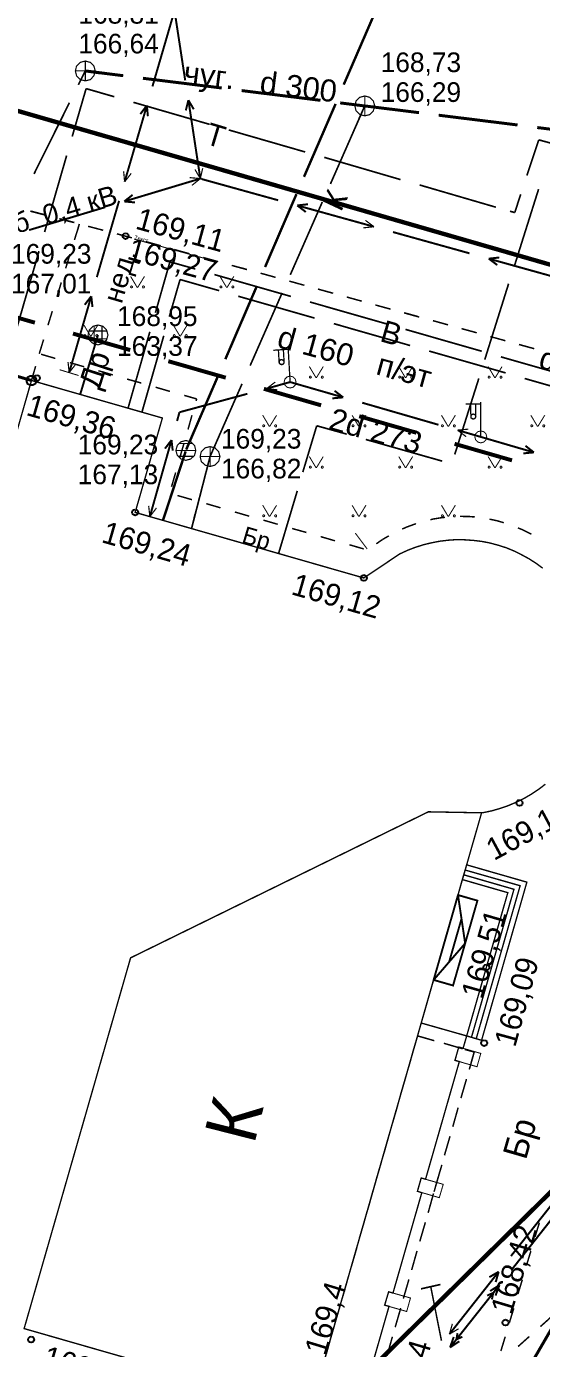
# Model space of a CAD drawing. Extents: x -2634 to -2115, y -2142 to -1393.
# Drawn here: x -2283.1 to -2257.2, y -1682.6 to -1616.1 of the extents above; entities that cross this region are included whole.
import ezdxf

# ---------------------------------------------------------------- set-up
doc = ezdxf.new("R2010")
doc.units = 0
doc.header["$MEASUREMENT"] = 0
for name, color, linetype in [('500_Дополн-Бордюры__п', 7, 'Continuous'), ('500_Дополн-Ступени__л', 7, 'Continuous'), ('500_Дороги-Проезжие_ч', 7, 'Continuous'), ('500_Линии_-Фонари_час', 7, 'Continuous'), ('500_Линии_-Электрокаб', 7, 'Continuous'), ('500_Объект-Опоры', 7, 'Continuous'), ('500_Огражд-Ограждения', 7, 'Continuous'), ('500_Растит-Газоны__са', 7, 'Continuous'), ('500_Рельеф-Высотные_о', 7, 'Continuous'), ('500_Строен-Дополнения', 7, 'Continuous'), ('500_Строен-Здания', 7, 'Continuous'), ('500_Строен-Отмостка_з', 7, 'Continuous'), ('500_Трубоп-Водопровод', 7, 'Continuous'), ('500_Трубоп-Канализаци', 7, 'Continuous'), ('500_Трубоп-Смотровые_', 7, 'Continuous'), ('500_Трубоп-Теплосети', 7, 'Continuous'), ('Красные_ли-Красные_ли', 7, 'Continuous'), ('Красные_ли-Линии_регу', 7, 'Continuous')]:
    doc.layers.add(name, color=color, linetype=linetype)
doc.styles.add('TARIAL', font='Arial')

# ---------------------------------------------------------------- blocks, each defined once
blk = doc.blocks.new('block_25')
at = {"layer": '500_Растит-Газоны__са', "color": 0, "const_width": 0.05}
for points in [[(2.35, 3.02), (2.69, 2.45)], [(2.7, 2.45), (3.05, 3.02)], [(0, 0.57), (0.34, 0)], [(0.35, 0), (0.7, 0.57)]]:
    blk.add_lwpolyline(points, dxfattribs=at)
for points in [[(2.4, 2.54), (2.42, 2.53), (2.44, 2.51), (2.45, 2.49), (2.44, 2.46), (2.42, 2.45), (2.4, 2.44), (2.37, 2.45), (2.36, 2.46), (2.35, 2.49), (2.36, 2.51), (2.37, 2.53)], [(3, 2.54), (3.02, 2.53), (3.04, 2.51), (3.05, 2.49), (3.04, 2.46), (3.02, 2.44), (3, 2.44), (2.97, 2.44), (2.96, 2.46), (2.95, 2.49), (2.96, 2.51), (2.97, 2.53)], [(0.05, 0.09), (0.07, 0.08), (0.09, 0.06), (0.1, 0.04), (0.09, 0.01), (0.07, 0), (0.05, -0.01), (0.02, 0), (0.01, 0.01), (0, 0.04), (0.01, 0.06), (0.02, 0.08)], [(0.65, 0.09), (0.68, 0.08), (0.69, 0.06), (0.7, 0.04), (0.69, 0.01), (0.68, -0.01), (0.65, -0.01), (0.63, -0.01), (0.61, 0.01), (0.6, 0.04), (0.61, 0.06), (0.63, 0.08)]]:
    blk.add_lwpolyline(points, close=True, dxfattribs=at)
blk = doc.blocks.new('block_117')
at = {"layer": '500_Строен-Дополнения', "color": 0, "const_width": 0.06}
blk.add_lwpolyline([(0, 0), (0, 2.4), (2.78, 2.4), (2.78, 0)], close=True, dxfattribs=at)
for points in [[(0, 2.4), (1.4, 0)], [(1.4, 0), (2.78, 2.4)], [(0.69, 1.22), (2.1, 1.22)], [(0, 0), (1.38, 0)]]:
    blk.add_lwpolyline(points, dxfattribs=at)

msp = doc.modelspace()

# ---------------------------------------------------------------- linework, layer by layer
at = {"layer": '500_Дополн-Бордюры__п', "color": 1, "const_width": 0.075}
for points in [[(-2282.94, -1625.39), (-2282.21, -1625.58)], [(-2282.89, -1625.39), (-2282.17, -1625.58)], [(-2281.48, -1625.77), (-2280.76, -1625.96)], [(-2281.44, -1625.77), (-2280.72, -1625.96)], [(-2280.72, -1626.84), (-2280.49, -1626.12)], [(-2280.72, -1626.84), (-2280.49, -1626.12)], [(-2280.47, -1626.03), (-2280.57, -1626.36)], [(-2280.47, -1626.03), (-2280.57, -1626.36)], [(-2280.03, -1626.15), (-2279.31, -1626.34)], [(-2279.99, -1626.16), (-2279.27, -1626.35)], [(-2278.58, -1626.53), (-2278.14, -1626.65)], [(-2278.54, -1626.54), (-2278.14, -1626.65)], [(-2278.14, -1626.65), (-2277.86, -1626.72)], [(-2278.14, -1626.65), (-2277.82, -1626.73)], [(-2277.14, -1626.92), (-2276.41, -1627.12)], [(-2277.09, -1626.93), (-2276.37, -1627.13)], [(-2281.16, -1628.27), (-2280.94, -1627.55)], [(-2281.16, -1628.27), (-2280.94, -1627.55)], [(-2275.69, -1627.32), (-2274.97, -1627.52)], [(-2275.65, -1627.33), (-2274.93, -1627.53)], [(-2274.24, -1627.72), (-2273.52, -1627.92)], [(-2274.2, -1627.73), (-2273.48, -1627.93)], [(-2272.8, -1628.12), (-2272.07, -1628.31)], [(-2272.76, -1628.13), (-2272.03, -1628.33)], [(-2281.6, -1629.7), (-2281.38, -1628.98)], [(-2281.6, -1629.7), (-2281.38, -1628.98)], [(-2271.35, -1628.51), (-2270.63, -1628.71)], [(-2271.31, -1628.52), (-2270.59, -1628.72)], [(-2269.9, -1628.91), (-2269.18, -1629.11)], [(-2269.86, -1628.92), (-2269.14, -1629.12)], [(-2268.46, -1629.31), (-2267.74, -1629.51)], [(-2268.42, -1629.32), (-2267.69, -1629.52)], [(-2267.01, -1629.71), (-2266.29, -1629.91)], [(-2266.97, -1629.72), (-2266.25, -1629.92)], [(-2265.57, -1630.11), (-2264.84, -1630.31)], [(-2265.53, -1630.12), (-2264.8, -1630.32)], [(-2282.05, -1631.13), (-2281.83, -1630.42)], [(-2282.05, -1631.13), (-2281.83, -1630.42)], [(-2264.12, -1630.5), (-2263.4, -1630.7)], [(-2264.08, -1630.52), (-2263.36, -1630.72)], [(-2262.67, -1630.9), (-2261.95, -1631.1)], [(-2262.63, -1630.91), (-2261.91, -1631.11)], [(-2261.23, -1631.3), (-2260.5, -1631.5)], [(-2261.19, -1631.31), (-2260.46, -1631.51)], [(-2282.49, -1632.57), (-2282.27, -1631.85)], [(-2282.49, -1632.57), (-2282.27, -1631.85)], [(-2259.78, -1631.7), (-2259.06, -1631.9)], [(-2259.74, -1631.71), (-2259.02, -1631.91)], [(-2258.34, -1632.1), (-2257.61, -1632.3)], [(-2258.29, -1632.11), (-2257.57, -1632.31)], [(-2282.4, -1632.59), (-2281.68, -1632.8)], [(-2280.95, -1633.01), (-2280.23, -1633.22)], [(-2282.88, -1633.91), (-2282.67, -1633.19)], [(-2279.51, -1633.42), (-2278.79, -1633.63)], [(-2278.07, -1633.84), (-2277.35, -1634.04)], [(-2276.63, -1634.25), (-2275.91, -1634.46)], [(-2275.19, -1634.66), (-2274.56, -1634.84)], [(-2274.56, -1634.84), (-2274.59, -1634.94)], [(-2274.8, -1635.66), (-2275, -1636.38)], [(-2275.21, -1637.1), (-2275.42, -1637.82)], [(-2275.62, -1638.54), (-2275.83, -1639.26)], [(-2275.53, -1639.7), (-2274.8, -1639.91)], [(-2274.08, -1640.11), (-2273.36, -1640.32)], [(-2272.64, -1640.53), (-2271.92, -1640.74)], [(-2271.2, -1640.94), (-2270.48, -1641.15)], [(-2262.8, -1640.92), (-2262.64, -1640.88)], [(-2262.64, -1640.88), (-2262.19, -1640.81)], [(-2262.19, -1640.81), (-2262.06, -1640.8)], [(-2261.31, -1640.75), (-2261.27, -1640.75)], [(-2261.27, -1640.75), (-2260.81, -1640.76)], [(-2260.81, -1640.76), (-2260.56, -1640.78)], [(-2259.82, -1640.89), (-2259.44, -1640.97)], [(-2259.44, -1640.97), (-2259.1, -1641.07)], [(-2269.76, -1641.36), (-2269.04, -1641.56)], [(-2264.22, -1641.39), (-2263.97, -1641.28)], [(-2263.97, -1641.28), (-2263.53, -1641.12)], [(-2263.53, -1641.12), (-2263.52, -1641.11)], [(-2258.39, -1641.33), (-2258.14, -1641.43)], [(-2258.14, -1641.43), (-2257.73, -1641.64)], [(-2257.73, -1641.64), (-2257.71, -1641.65)], [(-2268.32, -1641.77), (-2267.6, -1641.98)], [(-2266.87, -1642.18), (-2266.15, -1642.39)], [(-2265.52, -1642.13), (-2265.2, -1641.91)], [(-2265.2, -1641.91), (-2264.89, -1641.73)], [(-2257.31, -1676.3), (-2257.53, -1677.01)], [(-2257.74, -1677.73), (-2257.96, -1678.45)], [(-2258.17, -1679.17), (-2258.39, -1679.89)], [(-2258.6, -1680.61), (-2258.82, -1681.33)], [(-2257.26, -1681.53), (-2256.7, -1681.03)], [(-2259.03, -1682.04), (-2259.25, -1682.76)], [(-2258.38, -1682.53), (-2257.82, -1682.03)]]:
    msp.add_lwpolyline(points, dxfattribs=at)
at = {"layer": '500_Дополн-Ступени__л', "color": 0, "const_width": 0.07}
for points in [[(-2260.49, -1667.04), (-2258.28, -1659.34), (-2261.05, -1658.55), (-2260.97, -1658.29), (-2257.94, -1659.16), (-2260.22, -1667.12)], [(-2260.97, -1666.9), (-2258.9, -1659.69), (-2261.19, -1659.03), (-2261.12, -1658.79), (-2258.59, -1659.52), (-2260.73, -1666.97)], [(-2260.73, -1666.97), (-2258.59, -1659.52), (-2261.12, -1658.79), (-2261.05, -1658.55), (-2258.28, -1659.34), (-2260.49, -1667.04)]]:
    msp.add_lwpolyline(points, close=True, dxfattribs=at)
at = {"layer": '500_Линии_-Фонари_час', "color": 0, "const_width": 0.065}
for points in [[(-2270.7, -1632.39), (-2269.95, -1632.34)], [(-2270.7, -1632.39), (-2269.95, -1632.34)], [(-2269.86, -1633.99), (-2269.96, -1632.24)], [(-2269.86, -1633.99), (-2269.96, -1632.24)], [(-2270.41, -1633.02), (-2270.45, -1632.37)], [(-2270.41, -1633.02), (-2270.45, -1632.37)], [(-2270.41, -1633), (-2270.42, -1632.87)], [(-2270.41, -1633), (-2270.42, -1632.87)], [(-2270.41, -1633), (-2270.42, -1632.87)], [(-2270.41, -1633), (-2270.42, -1632.87)], [(-2270.16, -1633.01), (-2270.2, -1632.36)], [(-2270.16, -1633.01), (-2270.2, -1632.36)], [(-2270.16, -1632.98), (-2270.17, -1632.86)], [(-2270.16, -1632.98), (-2270.17, -1632.86)], [(-2270.17, -1632.96), (-2270.17, -1632.96)], [(-2270.17, -1632.96), (-2270.17, -1632.96)], [(-2260.26, -1636.75), (-2260.27, -1635)], [(-2260.26, -1636.75), (-2260.27, -1635)], [(-2261.02, -1635.1), (-2260.27, -1635.1)], [(-2261.02, -1635.1), (-2260.27, -1635.1)], [(-2260.76, -1635.75), (-2260.77, -1635.1)], [(-2260.76, -1635.75), (-2260.77, -1635.1)], [(-2260.76, -1635.73), (-2260.76, -1635.6)], [(-2260.76, -1635.73), (-2260.76, -1635.6)], [(-2260.76, -1635.73), (-2260.76, -1635.6)], [(-2260.76, -1635.73), (-2260.76, -1635.6)], [(-2260.51, -1635.75), (-2260.52, -1635.1)], [(-2260.51, -1635.75), (-2260.52, -1635.1)], [(-2260.51, -1635.72), (-2260.51, -1635.6)], [(-2260.51, -1635.72), (-2260.51, -1635.6)], [(-2260.51, -1635.7), (-2260.51, -1635.7)], [(-2260.51, -1635.7), (-2260.51, -1635.7)]]:
    msp.add_lwpolyline(points, dxfattribs=at)
at = {"layer": '500_Линии_-Фонари_час', "color": 0, "const_width": 0.07}
for points in [[(-2270.41, -1633), (-2270.4, -1632.93), (-2270.36, -1632.88), (-2270.3, -1632.86), (-2270.23, -1632.88), (-2270.18, -1632.92), (-2270.16, -1632.98), (-2270.18, -1633.05), (-2270.22, -1633.09), (-2270.28, -1633.11), (-2270.34, -1633.1), (-2270.39, -1633.06)], [(-2270.41, -1633), (-2270.4, -1632.93), (-2270.36, -1632.88), (-2270.3, -1632.86), (-2270.23, -1632.88), (-2270.18, -1632.92), (-2270.16, -1632.98), (-2270.18, -1633.05), (-2270.22, -1633.09), (-2270.28, -1633.11), (-2270.34, -1633.1), (-2270.39, -1633.06)], [(-2260.76, -1635.73), (-2260.75, -1635.66), (-2260.7, -1635.62), (-2260.64, -1635.6), (-2260.58, -1635.62), (-2260.53, -1635.66), (-2260.51, -1635.72), (-2260.53, -1635.79), (-2260.57, -1635.83), (-2260.64, -1635.85), (-2260.7, -1635.83), (-2260.75, -1635.79)], [(-2260.76, -1635.73), (-2260.75, -1635.66), (-2260.7, -1635.62), (-2260.64, -1635.6), (-2260.58, -1635.62), (-2260.53, -1635.66), (-2260.51, -1635.72), (-2260.53, -1635.79), (-2260.57, -1635.83), (-2260.64, -1635.85), (-2260.7, -1635.83), (-2260.75, -1635.79)]]:
    msp.add_lwpolyline(points, close=True, dxfattribs=at)
at = {"layer": '500_Линии_-Электрокаб', "color": 1}
for points, const_width in [([(-2276.79, -1619.11), (-2275.67, -1615.27)], 0.1), ([(-2275.14, -1618.81), (-2275.65, -1615.48)], 0.1), ([(-2278.19, -1623.91), (-2277.07, -1620.07)], 0.1), ([(-2277.4, -1620.5), (-2277.07, -1620.07)], 0.1), ([(-2277.02, -1620.61), (-2277.07, -1620.07)], 0.1), ([(-2275.11, -1620.32), (-2274.98, -1619.8)], 0.1), ([(-2274.38, -1623.75), (-2274.98, -1619.8)], 0.1), ([(-2274.71, -1620.26), (-2274.98, -1619.8)], 0.1), ([(-2278.19, -1623.91), (-2278.24, -1623.38)], 0.06), ([(-2278.19, -1623.91), (-2277.86, -1623.49)], 0.06), ([(-2274.38, -1623.75), (-2274.65, -1623.29)], 0.06), ([(-2274.38, -1623.75), (-2274.26, -1623.23)], 0.06), ([(-2274.38, -1623.75), (-2278.21, -1624.9)], 0.1), ([(-2274.38, -1623.75), (-2278.21, -1624.9)], 0.1), ([(-2274.38, -1623.75), (-2278.21, -1624.9)], 0.1), ([(-2274.38, -1623.75), (-2274.91, -1623.7)], 0.06), ([(-2274.38, -1623.75), (-2274.91, -1623.7)], 0.06), ([(-2274.38, -1623.75), (-2274.91, -1623.7)], 0.06), ([(-2274.38, -1623.75), (-2274.8, -1624.09)], 0.06), ([(-2274.38, -1623.75), (-2274.8, -1624.09)], 0.06), ([(-2274.38, -1623.75), (-2274.8, -1624.09)], 0.06), ([(-2274.38, -1623.75), (-2273.9, -1623.88)], 0.06), ([(-2270.46, -1624.84), (-2274.32, -1623.77)], 0.1), ([(-2279.59, -1628.71), (-2278.47, -1624.87)], 0.1), ([(-2277.79, -1624.57), (-2278.21, -1624.9)], 0.1), ([(-2277.79, -1624.57), (-2278.21, -1624.9)], 0.1), ([(-2277.79, -1624.57), (-2278.21, -1624.9)], 0.1), ([(-2277.67, -1624.95), (-2278.21, -1624.9)], 0.1), ([(-2277.67, -1624.95), (-2278.21, -1624.9)], 0.1), ([(-2277.67, -1624.95), (-2278.21, -1624.9)], 0.1), ([(-2268.96, -1625.04), (-2269.5, -1625.1)], 0.1), ([(-2279.17, -1625.19), (-2283, -1626.34)], 0.1), ([(-2279.17, -1625.19), (-2283, -1626.34)], 0.1), ([(-2279.17, -1625.19), (-2283, -1626.34)], 0.1), ([(-2265.64, -1626.17), (-2269.5, -1625.1)], 0.1), ([(-2269.07, -1625.43), (-2269.5, -1625.1)], 0.1), ([(-2265.64, -1626.17), (-2266.18, -1626.23)], 0.06), ([(-2265.64, -1626.17), (-2266.07, -1625.85)], 0.06), ([(-2260.83, -1627.51), (-2264.68, -1626.44)], 0.1), ([(-2259.33, -1627.72), (-2259.86, -1627.78)], 0.1), ([(-2256.01, -1628.85), (-2259.86, -1627.78)], 0.1), ([(-2259.43, -1628.1), (-2259.86, -1627.78)], 0.1), ([(-2280.98, -1633.51), (-2279.87, -1629.67)], 0.1), ([(-2280.2, -1630.1), (-2279.87, -1629.67)], 0.1), ([(-2279.81, -1630.21), (-2279.87, -1629.67)], 0.1), ([(-2280.98, -1633.51), (-2281.04, -1632.98)], 0.06), ([(-2280.98, -1633.51), (-2280.65, -1633.09)], 0.06), ([(-2271.04, -1634.32), (-2269.86, -1633.99)], 0.1), ([(-2271.04, -1634.32), (-2270.61, -1633.99)], 0.06), ([(-2271.04, -1634.32), (-2270.51, -1634.38)], 0.06), ([(-2269.86, -1633.99), (-2267.19, -1634.76)], 0.1), ([(-2275.43, -1635.51), (-2272.01, -1634.58)], 0.1), ([(-2267.73, -1634.81), (-2267.19, -1634.76)], 0.1), ([(-2267.62, -1634.43), (-2267.19, -1634.76)], 0.1), ([(-2275.55, -1635.95), (-2275.43, -1635.51)], 0.1), ([(-2266.23, -1635.03), (-2262.39, -1636.14)], 0.1), ([(-2276.92, -1640.76), (-2275.83, -1636.91)], 0.1), ([(-2276.16, -1637.34), (-2275.83, -1636.91)], 0.1), ([(-2275.77, -1637.44), (-2275.83, -1636.91)], 0.1), ([(-2261.43, -1636.41), (-2260.26, -1636.75)], 0.1), ([(-2261.43, -1636.41), (-2260.89, -1636.36)], 0.06), ([(-2261.43, -1636.41), (-2261, -1636.74)], 0.06), ([(-2260.26, -1636.75), (-2257.59, -1637.53)], 0.1), ([(-2258.12, -1637.58), (-2257.59, -1637.53)], 0.1), ([(-2258.01, -1637.2), (-2257.59, -1637.53)], 0.1), ([(-2276.92, -1640.76), (-2276.98, -1640.22)], 0.06), ([(-2276.92, -1640.76), (-2276.59, -1640.33)], 0.06), ([(-2258.74, -1677.98), (-2256.26, -1674.85)], 0.1), ([(-2261.84, -1681.91), (-2259.36, -1678.77)], 0.1), ([(-2259.83, -1679.04), (-2259.36, -1678.77)], 0.1), ([(-2259.51, -1679.29), (-2259.36, -1678.77)], 0.1), ([(-2261.84, -1681.91), (-2261.69, -1681.39)], 0.06), ([(-2261.84, -1681.91), (-2261.38, -1681.64)], 0.06)]:
    msp.add_lwpolyline(points, dxfattribs=dict(at, const_width=const_width))
at = {"layer": '500_Линии_-Электрокаб', "color": 0, "const_width": 0.05}
for points in [[(-2281.46, -1633.37), (-2280.51, -1633.66)], [(-2266.58, -1641.59), (-2265.98, -1642.39)]]:
    msp.add_lwpolyline(points, dxfattribs=at)
at = {"layer": '500_Линии_-Электрокаб', "color": 12, "const_width": 0.1}
for points in [[(-2258.7, -1678.66), (-2256.22, -1675.52)], [(-2261.81, -1682.58), (-2259.32, -1679.44)], [(-2259.79, -1679.74), (-2259.32, -1679.44)], [(-2259.52, -1679.97), (-2259.32, -1679.44)], [(-2259.94, -1679.97), (-2259.63, -1679.83)], [(-2259.7, -1680.16), (-2259.63, -1679.83)], [(-2261.81, -1682.58), (-2261.62, -1682.05)], [(-2261.81, -1682.58), (-2261.34, -1682.27)], [(-2261.49, -1682.18), (-2261.43, -1681.86)], [(-2261.49, -1682.18), (-2261.19, -1682.04)]]:
    msp.add_lwpolyline(points, dxfattribs=at)
at = {"layer": '500_Объект-Опоры', "color": 1, "const_width": 0.05}
for points in [[(-2269.86, -1633.69), (-2269.71, -1633.73), (-2269.6, -1633.84), (-2269.56, -1633.99), (-2269.6, -1634.14), (-2269.71, -1634.25), (-2269.86, -1634.29), (-2270.01, -1634.25), (-2270.12, -1634.14), (-2270.16, -1633.99), (-2270.12, -1633.84), (-2270.01, -1633.73)], [(-2269.86, -1633.69), (-2269.71, -1633.73), (-2269.6, -1633.84), (-2269.56, -1633.99), (-2269.6, -1634.14), (-2269.71, -1634.25), (-2269.86, -1634.29), (-2270.01, -1634.25), (-2270.12, -1634.14), (-2270.16, -1633.99), (-2270.12, -1633.84), (-2270.01, -1633.73)], [(-2260.26, -1636.45), (-2260.11, -1636.49), (-2260, -1636.6), (-2259.96, -1636.75), (-2260, -1636.9), (-2260.11, -1637.01), (-2260.26, -1637.05), (-2260.41, -1637.01), (-2260.52, -1636.9), (-2260.56, -1636.75), (-2260.52, -1636.6), (-2260.41, -1636.49)], [(-2260.26, -1636.45), (-2260.11, -1636.49), (-2260, -1636.6), (-2259.96, -1636.75), (-2260, -1636.9), (-2260.11, -1637.01), (-2260.26, -1637.05), (-2260.41, -1637.01), (-2260.52, -1636.9), (-2260.56, -1636.75), (-2260.52, -1636.6), (-2260.41, -1636.49)]]:
    msp.add_lwpolyline(points, close=True, dxfattribs=at)
at = {"layer": '500_Объект-Опоры', "color": 0, "const_width": 0.05}
for points in [[(-2260.45, -1668.45), (-2261.56, -1668.13), (-2261.37, -1667.46), (-2260.26, -1667.78)], [(-2262.35, -1675.04), (-2263.45, -1674.72), (-2263.26, -1674.05), (-2262.15, -1674.37)], [(-2263.99, -1680.77), (-2265.1, -1680.45), (-2264.9, -1679.78), (-2263.8, -1680.09)]]:
    msp.add_lwpolyline(points, close=True, dxfattribs=at)
at = {"layer": '500_Огражд-Ограждения', "color": 0}
for points, const_width in [([(-2282.88, -1633.91), (-2287.61, -1632.53)], 0.15), ([(-2282.88, -1633.91), (-2287.61, -1632.53)], 0.15), ([(-2283.01, -1634.34), (-2282.95, -1634.15)], 0.065), ([(-2283.01, -1634.34), (-2282.95, -1634.15)], 0.065)]:
    msp.add_lwpolyline(points, dxfattribs=dict(at, const_width=const_width))
msp.add_lwpolyline([(-2282.95, -1634.15), (-2283.06, -1634.09), (-2283.12, -1633.97), (-2283.12, -1633.84), (-2283.05, -1633.73), (-2282.94, -1633.67), (-2282.81, -1633.67), (-2282.7, -1633.74), (-2282.64, -1633.85), (-2282.64, -1633.98), (-2282.71, -1634.09), (-2282.82, -1634.15)], close=True, dxfattribs=at)
msp.add_lwpolyline([(-2282.95, -1634.15), (-2283.06, -1634.09), (-2283.12, -1633.97), (-2283.12, -1633.84), (-2283.05, -1633.73), (-2282.94, -1633.67), (-2282.81, -1633.67), (-2282.7, -1633.74), (-2282.64, -1633.85), (-2282.64, -1633.98), (-2282.71, -1634.09), (-2282.82, -1634.15)], close=True, dxfattribs=at)
at = {"layer": '500_Рельеф-Высотные_о', "color": 0}
for points in [[(-2278.14, -1626.5), (-2278.06, -1626.52), (-2278.01, -1626.57), (-2277.99, -1626.65), (-2278.01, -1626.72), (-2278.06, -1626.77), (-2278.14, -1626.8), (-2278.21, -1626.77), (-2278.27, -1626.72), (-2278.29, -1626.65), (-2278.27, -1626.57), (-2278.21, -1626.52)], [(-2278.14, -1626.5), (-2278.06, -1626.52), (-2278.01, -1626.57), (-2277.99, -1626.65), (-2278.01, -1626.72), (-2278.06, -1626.77), (-2278.14, -1626.8), (-2278.21, -1626.77), (-2278.27, -1626.72), (-2278.29, -1626.65), (-2278.27, -1626.57), (-2278.21, -1626.52)], [(-2282.61, -1633.64), (-2282.54, -1633.66), (-2282.48, -1633.71), (-2282.46, -1633.79), (-2282.48, -1633.86), (-2282.54, -1633.92), (-2282.61, -1633.94), (-2282.69, -1633.92), (-2282.74, -1633.86), (-2282.76, -1633.79), (-2282.74, -1633.71), (-2282.69, -1633.66)], [(-2277.66, -1640.4), (-2277.58, -1640.42), (-2277.53, -1640.47), (-2277.51, -1640.55), (-2277.53, -1640.62), (-2277.58, -1640.68), (-2277.66, -1640.7), (-2277.73, -1640.68), (-2277.79, -1640.62), (-2277.81, -1640.55), (-2277.79, -1640.47), (-2277.73, -1640.42)], [(-2266.15, -1643.7), (-2266.07, -1643.72), (-2266.02, -1643.78), (-2266, -1643.85), (-2266.02, -1643.93), (-2266.07, -1643.98), (-2266.15, -1644), (-2266.22, -1643.98), (-2266.28, -1643.93), (-2266.3, -1643.85), (-2266.28, -1643.78), (-2266.22, -1643.72)], [(-2258.31, -1655.02), (-2258.24, -1655.04), (-2258.18, -1655.1), (-2258.16, -1655.17), (-2258.18, -1655.25), (-2258.24, -1655.3), (-2258.31, -1655.32), (-2258.39, -1655.3), (-2258.44, -1655.25), (-2258.46, -1655.17), (-2258.44, -1655.1), (-2258.39, -1655.04)], [(-2259.98, -1663.3), (-2259.9, -1663.32), (-2259.85, -1663.37), (-2259.83, -1663.45), (-2259.85, -1663.52), (-2259.9, -1663.58), (-2259.98, -1663.6), (-2260.05, -1663.58), (-2260.11, -1663.52), (-2260.13, -1663.45), (-2260.11, -1663.37), (-2260.05, -1663.32)], [(-2260.09, -1667.11), (-2260.02, -1667.13), (-2259.96, -1667.18), (-2259.94, -1667.26), (-2259.96, -1667.33), (-2260.02, -1667.39), (-2260.09, -1667.41), (-2260.17, -1667.39), (-2260.22, -1667.33), (-2260.24, -1667.26), (-2260.22, -1667.18), (-2260.17, -1667.13)], [(-2259.02, -1681.18), (-2258.95, -1681.2), (-2258.89, -1681.25), (-2258.87, -1681.33), (-2258.89, -1681.4), (-2258.95, -1681.46), (-2259.02, -1681.48), (-2259.1, -1681.46), (-2259.15, -1681.4), (-2259.17, -1681.33), (-2259.15, -1681.25), (-2259.1, -1681.2)], [(-2282.9, -1682.03), (-2282.82, -1682.05), (-2282.77, -1682.11), (-2282.75, -1682.18), (-2282.77, -1682.26), (-2282.82, -1682.31), (-2282.9, -1682.33), (-2282.97, -1682.31), (-2283.03, -1682.26), (-2283.05, -1682.18), (-2283.03, -1682.11), (-2282.97, -1682.05)]]:
    msp.add_lwpolyline(points, close=True, dxfattribs=at)
at = {"layer": '500_Рельеф-Высотные_о', "color": 0, "const_width": 0.05}
msp.add_lwpolyline([(-2277.72, -1626.79), (-2273.67, -1627.9)], dxfattribs=at)
msp.add_lwpolyline([(-2277.72, -1626.79), (-2273.67, -1627.9)], dxfattribs=at)
at = {"layer": '500_Строен-Дополнения', "color": 0, "const_width": 0.07}
for points in [[(-2261.19, -1659.03), (-2258.9, -1659.69), (-2260.97, -1666.9), (-2263.26, -1666.25), (-2262.64, -1664.08), (-2261.66, -1664.36), (-2260.43, -1660.09), (-2261.41, -1659.81)], [(-2268.78, -1685.47), (-2263.26, -1666.25), (-2260.97, -1666.9), (-2261.15, -1667.52), (-2261.37, -1667.46), (-2261.56, -1668.13), (-2261.34, -1668.19), (-2263.04, -1674.11), (-2263.26, -1674.05), (-2263.45, -1674.72), (-2263.23, -1674.79), (-2264.68, -1679.84), (-2264.9, -1679.78), (-2265.1, -1680.45), (-2264.88, -1680.51), (-2266.38, -1685.74), (-2266.6, -1685.68), (-2266.71, -1686.06)]]:
    msp.add_lwpolyline(points, close=True, dxfattribs=at)
at = {"layer": '500_Строен-Здания', "color": 0}
for points, const_width in [([(-2290.34, -1659.9), (-2282.88, -1633.91), (-2276.29, -1635.8), (-2277.66, -1640.55), (-2266.15, -1643.85), (-2264.34, -1642.64), (-2263.95, -1642.46), (-2263.56, -1642.31), (-2263.15, -1642.18), (-2262.74, -1642.08), (-2262.32, -1642), (-2261.9, -1641.95), (-2261.48, -1641.92), (-2261.06, -1641.93), (-2260.63, -1641.96), (-2260.21, -1642.01), (-2259.8, -1642.09), (-2259.39, -1642.2), (-2258.98, -1642.33), (-2258.59, -1642.49), (-2258.21, -1642.68), (-2257.84, -1642.88), (-2257.48, -1643.11), (-2257.14, -1643.36)], 0.07), ([(-2257.01, -1654.23), (-2257.35, -1654.49), (-2257.71, -1654.73), (-2258.09, -1654.95), (-2258.48, -1655.14), (-2258.88, -1655.31), (-2259.29, -1655.45), (-2259.7, -1655.57), (-2260.13, -1655.66), (-2260.22, -1655.67), (-2262.9, -1655.62), (-2277.89, -1662.97), (-2283.25, -1681.63)], 0.07), ([(-2263.44, -1666.89), (-2263.58, -1667.37)], 0.075), ([(-2263.48, -1667.02), (-2263.44, -1666.9)], 0.075), ([(-2263.44, -1666.9), (-2262.6, -1667.14)], 0.075), ([(-2263.44, -1666.9), (-2262.98, -1667.03)], 0.075), ([(-2263.89, -1668.46), (-2263.62, -1667.5)], 0.075), ([(-2262.12, -1667.27), (-2261.16, -1667.55)], 0.075), ([(-2260.59, -1667.71), (-2261.07, -1667.58)], 0.075), ([(-2260.59, -1667.71), (-2260.84, -1668.59)], 0.075), ([(-2260.59, -1667.71), (-2260.73, -1668.18)], 0.075), ([(-2260.68, -1667.69), (-2260.59, -1667.71)], 0.075), ([(-2264.31, -1669.9), (-2264.03, -1668.94)], 0.075), ([(-2260.98, -1669.07), (-2261.26, -1670.03)], 0.075), ([(-2264.72, -1671.34), (-2264.44, -1670.38)], 0.075), ([(-2261.4, -1670.51), (-2261.67, -1671.47)], 0.075), ([(-2265.13, -1672.78), (-2264.86, -1671.82)], 0.075), ([(-2261.81, -1671.95), (-2262.09, -1672.91)], 0.075), ([(-2265.55, -1674.22), (-2265.27, -1673.26)], 0.075), ([(-2262.22, -1673.39), (-2262.48, -1674.27)], 0.075), ([(-2262.48, -1674.27), (-2262.61, -1674.74)], 0.075), ([(-2262.48, -1674.27), (-2262.5, -1674.35)], 0.075), ([(-2262.48, -1674.28), (-2262.34, -1673.8)], 0.075), ([(-2265.96, -1675.67), (-2265.69, -1674.71)], 0.075), ([(-2262.64, -1674.83), (-2262.91, -1675.8)], 0.075), ([(-2266.38, -1677.11), (-2266.1, -1676.15)], 0.075), ([(-2263.05, -1676.28), (-2263.33, -1677.24)], 0.075), ([(-2266.79, -1678.55), (-2266.51, -1677.59)], 0.075), ([(-2263.47, -1677.72), (-2263.74, -1678.68)], 0.075), ([(-2267.2, -1679.99), (-2266.93, -1679.03)], 0.075), ([(-2263.88, -1679.16), (-2264.16, -1680.12)], 0.075), ([(-2267.62, -1681.43), (-2267.34, -1680.47)], 0.075), ([(-2264.29, -1680.6), (-2264.57, -1681.56)], 0.075), ([(-2268.03, -1682.88), (-2267.76, -1681.91)], 0.075), ([(-2264.71, -1682.04), (-2264.98, -1683)], 0.075)]:
    msp.add_lwpolyline(points, dxfattribs=dict(at, const_width=const_width))
at = {"layer": '500_Строен-Здания', "color": 0, "const_width": 0.07}
msp.add_lwpolyline([(-2283.25, -1681.63), (-2277.89, -1662.97), (-2262.9, -1655.62), (-2260.22, -1655.67), (-2268.86, -1685.76)], close=True, dxfattribs=at)
at = {"layer": '500_Трубоп-Водопровод', "color": 94}
for points, const_width in [([(-2276.64, -1630.5), (-2275.91, -1627.94)], 0.085), ([(-2275.91, -1627.94), (-2274.63, -1628.3)], 0.085), ([(-2275.94, -1630.7), (-2275.4, -1628.83)], 0.085), ([(-2275.4, -1628.83), (-2273.43, -1629.39)], 0.085), ([(-2273.67, -1628.58), (-2269.82, -1629.68)], 0.085), ([(-2272.47, -1629.67), (-2268.63, -1630.77)], 0.085), ([(-2268.86, -1629.96), (-2265.01, -1631.06)], 0.085), ([(-2278.02, -1635.31), (-2276.92, -1631.46)], 0.085), ([(-2277.32, -1635.51), (-2276.22, -1631.66)], 0.085), ([(-2267.66, -1631.05), (-2263.82, -1632.15)], 0.085), ([(-2264.05, -1631.34), (-2260.21, -1632.44)], 0.085), ([(-2262.86, -1632.43), (-2259.01, -1633.53)], 0.085), ([(-2259.25, -1632.72), (-2255.4, -1633.82)], 0.085), ([(-2258.05, -1633.81), (-2254.21, -1634.91)], 0.085), ([(-2257.73, -1683.41), (-2255.72, -1679.95)], 0.15)]:
    msp.add_lwpolyline(points, dxfattribs=dict(at, const_width=const_width))
at = {"layer": '500_Трубоп-Канализаци', "color": 32}
for points, const_width in [([(-2267.16, -1619.02), (-2265.57, -1615.35)], 0.125), ([(-2280.17, -1618.33), (-2279.43, -1618.43)], 0.15), ([(-2269.16, -1623.66), (-2267.57, -1619.99)], 0.125), ([(-2271.12, -1628.2), (-2269.54, -1624.53)], 0.125), ([(-2273.12, -1632.84), (-2271.54, -1629.17)], 0.125), ([(-2279.53, -1631.62), (-2280.43, -1634.62)], 0.1), ([(-2275.09, -1637.39), (-2273.5, -1633.71)], 0.125), ([(-2280.43, -1634.62), (-2280.33, -1634.28)], 0.1), ([(-2275.12, -1637.48), (-2276.26, -1640.95)], 0.125), ([(-2276.26, -1640.95), (-2276.02, -1640.23)], 0.1), ([(-2262.78, -1679.52), (-2262.63, -1680.26)], 0.075)]:
    msp.add_lwpolyline(points, dxfattribs=dict(at, const_width=const_width))
at = {"layer": '500_Трубоп-Канализаци', "color": 34}
for points, const_width in [([(-2280.52, -1619.03), (-2280.17, -1618.33)], 0.085), ([(-2280.17, -1618.33), (-2280.51, -1619.01)], 0.085), ([(-2278.26, -1618.57), (-2280.17, -1618.33)], 0.15), ([(-2273.3, -1619.19), (-2277.27, -1618.7)], 0.15), ([(-2268.33, -1619.81), (-2272.3, -1619.32)], 0.15), ([(-2282.75, -1623.51), (-2280.97, -1619.93)], 0.085), ([(-2267.83, -1624.02), (-2266.22, -1620.36)], 0.085), ([(-2263.37, -1620.43), (-2267.34, -1619.94)], 0.15), ([(-2266.1, -1620.09), (-2266.41, -1620.78)], 0.085), ([(-2258.41, -1621.05), (-2262.38, -1620.56)], 0.15), ([(-2253.45, -1621.67), (-2257.42, -1621.18)], 0.15), ([(-2269.85, -1628.59), (-2268.24, -1624.93)], 0.085), ([(-2271.87, -1633.16), (-2270.26, -1629.5)], 0.085), ([(-2273.89, -1637.74), (-2272.28, -1634.08)], 0.085), ([(-2273.89, -1637.74), (-2274.82, -1641.36)], 0.085), ([(-2274.82, -1641.36), (-2274.64, -1640.63)], 0.085), ([(-2262.24, -1682.24), (-2262.78, -1679.52)], 0.075)]:
    msp.add_lwpolyline(points, dxfattribs=dict(at, const_width=const_width))
at = {"layer": '500_Трубоп-Канализаци', "color": 0, "const_width": 0.085}
msp.add_lwpolyline([(-2263.27, -1679.63), (-2262.29, -1679.41)], dxfattribs=at)
at = {"layer": '500_Трубоп-Смотровые_', "color": 0, "const_width": 0.06}
for points in [[(-2280.17, -1617.83), (-2279.92, -1617.9), (-2279.74, -1618.08), (-2279.67, -1618.33), (-2279.74, -1618.58), (-2279.92, -1618.77), (-2280.17, -1618.83), (-2280.42, -1618.77), (-2280.61, -1618.58), (-2280.67, -1618.33), (-2280.61, -1618.08), (-2280.42, -1617.9)], [(-2266.1, -1619.59), (-2265.85, -1619.66), (-2265.67, -1619.84), (-2265.6, -1620.09), (-2265.67, -1620.34), (-2265.85, -1620.53), (-2266.1, -1620.59), (-2266.35, -1620.53), (-2266.54, -1620.34), (-2266.6, -1620.09), (-2266.54, -1619.84), (-2266.35, -1619.66)], [(-2279.53, -1631.12), (-2279.28, -1631.18), (-2279.1, -1631.37), (-2279.03, -1631.62), (-2279.1, -1631.87), (-2279.28, -1632.05), (-2279.53, -1632.12), (-2279.78, -1632.05), (-2279.97, -1631.87), (-2280.03, -1631.62), (-2279.97, -1631.37), (-2279.78, -1631.18)], [(-2275.11, -1636.93), (-2274.86, -1637), (-2274.67, -1637.18), (-2274.61, -1637.43), (-2274.67, -1637.68), (-2274.86, -1637.86), (-2275.11, -1637.93), (-2275.36, -1637.86), (-2275.54, -1637.68), (-2275.61, -1637.43), (-2275.54, -1637.18), (-2275.36, -1637)], [(-2273.89, -1637.24), (-2273.64, -1637.3), (-2273.46, -1637.49), (-2273.39, -1637.74), (-2273.46, -1637.99), (-2273.64, -1638.17), (-2273.89, -1638.24), (-2274.14, -1638.17), (-2274.33, -1637.99), (-2274.39, -1637.74), (-2274.33, -1637.49), (-2274.14, -1637.3)]]:
    msp.add_lwpolyline(points, close=True, dxfattribs=at)
at = {"layer": '500_Трубоп-Смотровые_', "color": 0, "const_width": 0.055}
for points in [[(-2280.67, -1618.33), (-2279.67, -1618.33)], [(-2280.17, -1618.83), (-2280.17, -1617.83)], [(-2266.1, -1620.59), (-2266.1, -1619.59)], [(-2266.6, -1620.09), (-2265.6, -1620.09)], [(-2279.98, -1631.42), (-2279.08, -1631.42)], [(-2279.73, -1632.07), (-2279.73, -1631.17)], [(-2279.33, -1632.07), (-2279.33, -1631.17)], [(-2279.98, -1631.82), (-2279.08, -1631.82)], [(-2275.61, -1637.43), (-2274.61, -1637.43)], [(-2275.46, -1637.08), (-2274.76, -1637.08)], [(-2273.89, -1638.24), (-2273.89, -1637.24)], [(-2275.51, -1637.73), (-2274.71, -1637.73)], [(-2274.39, -1637.74), (-2273.39, -1637.74)]]:
    msp.add_lwpolyline(points, dxfattribs=at)
at = {"layer": '500_Трубоп-Смотровые_', "color": 0}
msp.add_lwpolyline([(-2279.83, -1631.57), (-2279.83, -1631.57)], dxfattribs=at)
at = {"layer": '500_Трубоп-Теплосети', "color": 174, "const_width": 0.085}
for points in [[(-2280.83, -1621.63), (-2280.13, -1619.22)], [(-2280.13, -1619.22), (-2278.71, -1619.63)], [(-2277.75, -1619.91), (-2273.91, -1621.02)], [(-2272.95, -1621.3), (-2269.1, -1622.41)], [(-2257.34, -1621.8), (-2257.94, -1623.59)], [(-2255.31, -1622.35), (-2257.34, -1621.8)], [(-2282.22, -1626.44), (-2281.11, -1622.59)], [(-2268.14, -1622.68), (-2264.3, -1623.8)], [(-2263.34, -1624.07), (-2259.5, -1625.19)], [(-2257.35, -1624.28), (-2258.17, -1626.88)], [(-2258.25, -1624.54), (-2258.55, -1625.46)], [(-2258.55, -1625.46), (-2258.79, -1625.39)], [(-2258.55, -1625.46), (-2258.47, -1625.22)], [(-2258.17, -1626.88), (-2258.55, -1628.09)], [(-2283.61, -1631.24), (-2282.5, -1627.4)], [(-2258.86, -1629.04), (-2260.06, -1632.86)], [(-2260.36, -1633.81), (-2261.57, -1637.63)], [(-2268.52, -1636.19), (-2269.22, -1638.52)], [(-2267.01, -1636.61), (-2268.52, -1636.19)], [(-2262.2, -1637.97), (-2266.05, -1636.88)], [(-2269.5, -1639.47), (-2270.44, -1642.62)], [(-2270.44, -1642.62), (-2270.37, -1642.38)]]:
    msp.add_lwpolyline(points, dxfattribs=at)
at = {"layer": 'Красные_ли-Красные_ли', "color": 12, "const_width": 0.22}
msp.add_lwpolyline([(-2284.3, -1701.86), (-2245.52, -1663.72), (-2237.3, -1633.7), (-2402.37, -1586.05), (-2505.18, -1957.78), (-2366.43, -1997.8)], close=True, dxfattribs=at)
at = {"layer": 'Красные_ли-Линии_регу', "color": 0, "const_width": 0.2}
for points in [[(-2285.59, -1630.17), (-2282.71, -1631)], [(-2280.79, -1631.55), (-2277.91, -1632.38)], [(-2275.99, -1632.94), (-2273.1, -1633.77)], [(-2271.18, -1634.33), (-2268.3, -1635.16)], [(-2266.38, -1635.71), (-2263.5, -1636.54)], [(-2261.58, -1637.1), (-2258.69, -1637.93)]]:
    msp.add_lwpolyline(points, dxfattribs=at)

# ---------------------------------------------------------------- block references
at = {"layer": '500_Растит-Газоны__са'}
for p in [(-2280.24, -1631.69), (-2275.74, -1631.69), (-2271.24, -1636.23), (-2266.74, -1636.23), (-2262.24, -1636.23), (-2257.74, -1636.23), (-2271.24, -1640.76), (-2266.74, -1640.76), (-2262.24, -1640.76)]:
    msp.add_blockref('block_25', p, dxfattribs=at)
at = {"layer": '500_Строен-Дополнения', "xscale": 1.598893, "yscale": -0.42366, "rotation": 253.980228}
msp.add_blockref('block_117', (-2260.43, -1660.09), dxfattribs=at)

# ---------------------------------------------------------------- texts
at = {"layer": '500_Дороги-Проезжие_ч', "color": 0}
msp.add_text('Бр', height=1.23, rotation=73.91, dxfattribs=at).set_placement((-2257.99, -1673.18))
at = {"layer": '500_Линии_-Электрокаб', "color": 0, "style": 'TARIAL'}
for s, rotation, p in [(' каб  0,4 кВ', 16.49, (-2285.33, -1627.03)), ('нед. ', 73.61, (-2278.34, -1630.09))]:
    msp.add_text(s, height=0.99, rotation=rotation, dxfattribs=at).set_placement(p)
at = {"layer": '500_Рельеф-Высотные_о', "color": 214}
for s, rotation, p in [('169,11', 344.64, (-2277.7, -1626.26)), ('169,11', 344.64, (-2277.7, -1626.26)), ('169,27', 344.64, (-2278.12, -1627.78)), ('169,27', 344.64, (-2278.12, -1627.78)), ('169,36', 343.98, (-2283.2, -1635.64)), ('169,24', 343.98, (-2279.41, -1642.04)), ('169,12', 343.98, (-2269.86, -1644.66)), ('169,12', 28.26, (-2259.6, -1658.1)), ('169,51', 73.98, (-2260.2, -1665.1)), ('169,09', 74.64, (-2258.53, -1667.51)), ('168,42', 73.32, (-2258.72, -1680.98)), ('169,4', 73.07, (-2268.09, -1683.04)), ('169,61', 343.98, (-2282.39, -1683.54)), ('168,44', 73.56, (-2264.02, -1686.77))]:
    msp.add_text(s, height=1.11, rotation=rotation, dxfattribs=at).set_placement(p)
at = {"layer": '500_Рельеф-Высотные_о', "color": 0, "style": 'TARIAL'}
msp.add_text('Текст', height=0.2, rotation=344.64, dxfattribs=at).set_placement((-2277.72, -1626.79))
msp.add_text('Текст', height=0.2, rotation=344.64, dxfattribs=at).set_placement((-2277.72, -1626.79))
at = {"layer": '500_Строен-Здания', "color": 5}
msp.add_text('К', height=2.59, rotation=75.7, dxfattribs=at).set_placement((-2271.68, -1672.42))
at = {"layer": '500_Строен-Отмостка_з', "color": 0}
msp.add_text('Бр', height=0.86, rotation=343.5, dxfattribs=at).set_placement((-2272.34, -1642.06))
at = {"layer": '500_Трубоп-Водопровод', "color": 94}
msp.add_text('В', height=1.11, rotation=343.98, dxfattribs=at).set_placement((-2265.39, -1631.92))
at = {"layer": '500_Трубоп-Водопровод', "color": 94, "style": 'TARIAL'}
for rotation, p in [(344.6, (-2270.58, -1632.21)), (343.98, (-2257.41, -1633.25))]:
    msp.add_text('d 160   п/эт', height=1.11, rotation=rotation, dxfattribs=at).set_placement(p)
at = {"layer": '500_Трубоп-Канализаци', "color": 14, "style": 'TARIAL'}
msp.add_text('чуг.   d 300 ', height=1.11, rotation=352.75, dxfattribs=at).set_placement((-2275.27, -1618.94))
at = {"layer": '500_Трубоп-Канализаци', "color": 14}
for s, rotation, p in [('К', 64.91, (-2267.3, -1625.46)), ('Др', 72.12, (-2279.46, -1634.41))]:
    msp.add_text(s, height=1.11, rotation=rotation, dxfattribs=at).set_placement(p)
at = {"layer": '500_Трубоп-Смотровые_', "color": 5}
for s, p in [('168,81', (-2280.52, -1615.95)), ('166,64', (-2280.52, -1617.45)), ('168,73', (-2265.3, -1618.39)), ('166,29', (-2265.3, -1619.89)), ('169,23', (-2283.91, -1628.03)), ('167,01', (-2283.91, -1629.53)), ('168,95', (-2278.57, -1631.17)), ('163,37', (-2278.57, -1632.67)), ('169,23', (-2280.55, -1637.63)), ('169,23', (-2273.34, -1637.34)), ('167,13', (-2280.55, -1639.13)), ('166,82', (-2273.34, -1638.84))]:
    msp.add_text(s, height=0.99, dxfattribs=at).set_placement(p)
at = {"layer": '500_Трубоп-Теплосети', "color": 174}
msp.add_text('Т', height=1.11, rotation=343.39, dxfattribs=at).set_placement((-2274.2, -1621.98))
at = {"layer": '500_Трубоп-Теплосети', "color": 174, "style": 'TARIAL'}
msp.add_text('2d 273', height=1.11, rotation=344.29, dxfattribs=at).set_placement((-2267.98, -1636.34))

doc.saveas('drawing.dxf')
